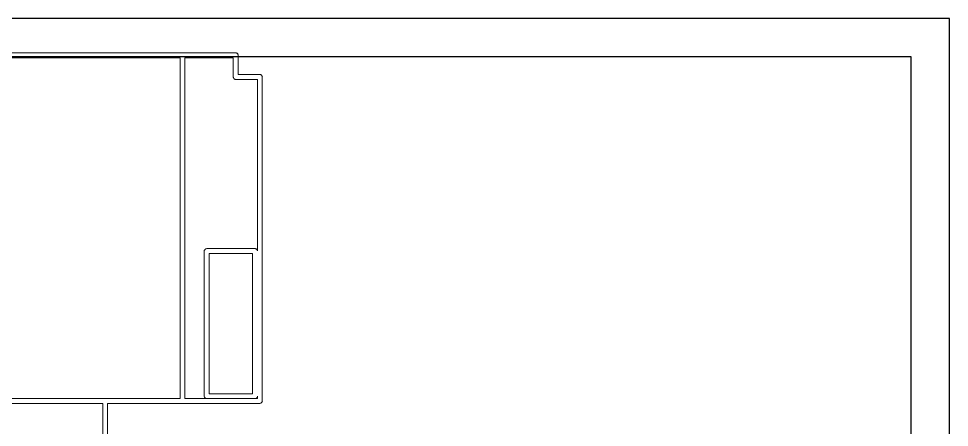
# Model space of a CAD drawing. Header units: millimetres. Extents: x -72 to 74, y -67 to 43.
# Drawn here: x 17.13 to 66, y 21.52 to 43 of the extents above; entities that cross this region are included whole.
import ezdxf

# ---------------------------------------------------------------- set-up
doc = ezdxf.new("R2010")
doc.units = ezdxf.units.MM
doc.layers.get('0').update_dxf_attribs({"lineweight": 25, "true_color": 0xffffff})
doc.layers.add('extrude', color=94, linetype='Continuous', lineweight=25, true_color=0x008000)
doc.layers.add('PCB', color=1, linetype='Continuous', lineweight=5, true_color=0xff0000)

msp = doc.modelspace()

# ---------------------------------------------------------------- linework, layer by layer
for p, q in [((66, 43), (-66, 43)), ((66, -43), (66, 43))]:
    msp.add_line(p, q)
at = {"layer": 'extrude'}
for p, q in [((64, 41), (-64, 41)), ((64, -41), (64, 41))]:
    msp.add_line(p, q, dxfattribs=at)
at = {"layer": 'PCB'}
for p, q in [((9.739035, 41.201), (25.728605, 41.201)), ((25.728605, 41.201), (25.734805, 41.2016)), ((25.734805, 41.2016), (25.741005, 41.201)), ((25.741005, 41.201), (28.522605, 41.201)), ((28.522605, 41.201), (28.528805, 41.2016)), ((28.528805, 41.2016), (28.553705, 41.1992)), ((28.553705, 41.1992), (28.577605, 41.1919)), ((28.577605, 41.1919), (28.599705, 41.1801)), ((28.599705, 41.1801), (28.619005, 41.1642)), ((28.619005, 41.1642), (28.634905, 41.1449)), ((28.634905, 41.1449), (28.646705, 41.1228)), ((28.646705, 41.1228), (28.654005, 41.0989)), ((28.654005, 41.0989), (28.655805, 41.0802)), ((28.655805, 41.0802), (28.656405, 41.074)), ((28.656405, 41.074), (28.655805, 41.0678)), ((28.655805, 41.0678), (28.655805, 40.058)), ((25.607805, 40.947), (9.859805, 40.947)), ((25.607805, 23.04), (25.607805, 40.947)), ((28.401805, 40.947), (25.861805, 40.947)), ((25.861805, 40.947), (25.861805, 23.04)), ((28.401805, 39.9372), (28.401805, 40.947)), ((28.401205, 39.931), (28.401805, 39.9372)), ((28.401805, 39.9248), (28.401205, 39.931)), ((28.403605, 39.9061), (28.401805, 39.9248)), ((28.410905, 39.8822), (28.403605, 39.9061)), ((28.422705, 39.8601), (28.410905, 39.8822)), ((28.438605, 39.8408), (28.422705, 39.8601)), ((28.457905, 39.8249), (28.438605, 39.8408)), ((28.480005, 39.8131), (28.457905, 39.8249)), ((28.503905, 39.8058), (28.480005, 39.8131)), ((28.528805, 39.8034), (28.503905, 39.8058)), ((28.535005, 39.804), (28.528805, 39.8034)), ((29.671805, 39.804), (28.535005, 39.804)), ((28.655805, 40.058), (29.792605, 40.058)), ((29.671805, 30.7932), (29.671805, 39.804)), ((29.792605, 40.058), (29.798805, 40.0586)), ((29.798805, 40.0586), (29.823705, 40.0562)), ((29.823705, 40.0562), (29.847605, 40.0489)), ((29.847605, 40.0489), (29.869705, 40.0371)), ((29.869705, 40.0371), (29.889005, 40.0212)), ((29.889005, 40.0212), (29.904905, 40.0019)), ((29.904905, 40.0019), (29.916705, 39.9798)), ((29.916705, 39.9798), (29.924005, 39.9559)), ((29.924005, 39.9559), (29.925805, 39.9372)), ((29.925805, 39.9372), (29.926405, 39.931)), ((29.926405, 39.931), (29.925805, 39.9248)), ((29.925805, 39.9248), (29.925805, 22.9192)), ((26.877205, 30.787), (26.877805, 30.7932)), ((26.877805, 30.7932), (26.879605, 30.8119)), ((26.879605, 30.8119), (26.886905, 30.8358)), ((26.886905, 30.8358), (26.898705, 30.8579)), ((26.898705, 30.8579), (26.914605, 30.8772)), ((26.914605, 30.8772), (26.933905, 30.8931)), ((26.933905, 30.8931), (26.956005, 30.9049)), ((26.956005, 30.9049), (26.979905, 30.9122)), ((26.979905, 30.9122), (27.004805, 30.9146)), ((27.004805, 30.9146), (27.011005, 30.914)), ((27.011005, 30.914), (29.538605, 30.914)), ((29.538605, 30.914), (29.544805, 30.9146)), ((29.544805, 30.9146), (29.569705, 30.9122)), ((29.569705, 30.9122), (29.593605, 30.9049)), ((29.593605, 30.9049), (29.615705, 30.8931)), ((29.615705, 30.8931), (29.635005, 30.8772)), ((29.635005, 30.8772), (29.650905, 30.8579)), ((29.650905, 30.8579), (29.662705, 30.8358)), ((29.662705, 30.8358), (29.670005, 30.8119)), ((29.670005, 30.8119), (29.671805, 30.7932)), ((26.877805, 30.7808), (26.877205, 30.787)), ((26.877805, 23.1732), (26.877805, 30.7808)), ((29.417805, 30.66), (27.131805, 30.66)), ((27.131805, 30.66), (27.131805, 23.294)), ((29.417805, 23.294), (29.417805, 30.66)), ((9.859805, 23.04), (21.664605, 23.04)), ((21.664605, 23.04), (21.670805, 23.0406)), ((21.670805, 23.0406), (21.677005, 23.04)), ((21.677005, 23.04), (25.607805, 23.04)), ((25.861805, 23.04), (26.998605, 23.04)), ((26.877205, 23.167), (26.877805, 23.1732)), ((26.877805, 23.1608), (26.877205, 23.167)), ((26.879605, 23.1421), (26.877805, 23.1608)), ((26.886905, 23.1182), (26.879605, 23.1421)), ((26.898705, 23.0961), (26.886905, 23.1182)), ((26.914605, 23.0768), (26.898705, 23.0961)), ((26.933905, 23.0609), (26.914605, 23.0768)), ((26.956005, 23.0491), (26.933905, 23.0609)), ((26.979905, 23.0418), (26.956005, 23.0491)), ((26.998605, 23.04), (26.979905, 23.0418)), ((29.538605, 23.04), (27.011005, 23.04)), ((27.011005, 23.04), (29.538605, 23.04)), ((27.131805, 23.294), (29.417805, 23.294)), ((29.538605, 23.04), (29.538605, 23.04)), ((29.569705, 23.0418), (29.551005, 23.04)), ((29.551005, 23.04), (29.671805, 23.04)), ((29.593605, 23.0491), (29.569705, 23.0418)), ((29.615705, 23.0609), (29.593605, 23.0491)), ((29.635005, 23.0768), (29.615705, 23.0609)), ((29.650905, 23.0961), (29.635005, 23.0768)), ((29.662705, 23.1182), (29.650905, 23.0961)), ((29.670005, 23.1421), (29.662705, 23.1182)), ((29.671805, 23.1608), (29.670005, 23.1421)), ((29.671805, 23.04), (29.671805, 23.1608)), ((21.543805, 22.786), (9.739035, 22.786)), ((21.543805, 16.1882), (21.543805, 22.786)), ((25.728605, 22.786), (21.797805, 22.786)), ((21.797805, 22.786), (21.797805, 16.309)), ((25.734805, 22.7854), (25.728605, 22.786)), ((25.741005, 22.786), (25.734805, 22.7854)), ((29.792605, 22.786), (25.741005, 22.786)), ((29.798805, 22.7854), (29.792605, 22.786)), ((29.823705, 22.7878), (29.798805, 22.7854)), ((29.847605, 22.7951), (29.823705, 22.7878)), ((29.869705, 22.8069), (29.847605, 22.7951)), ((29.889005, 22.8228), (29.869705, 22.8069)), ((29.904905, 22.8421), (29.889005, 22.8228)), ((29.916705, 22.8642), (29.904905, 22.8421)), ((29.924005, 22.8881), (29.916705, 22.8642)), ((29.925805, 22.9068), (29.924005, 22.8881)), ((29.925805, 22.9192), (29.926405, 22.913)), ((29.926405, 22.913), (29.925805, 22.9068))]:
    msp.add_line(p, q, dxfattribs=at)

doc.saveas('drawing.dxf')
